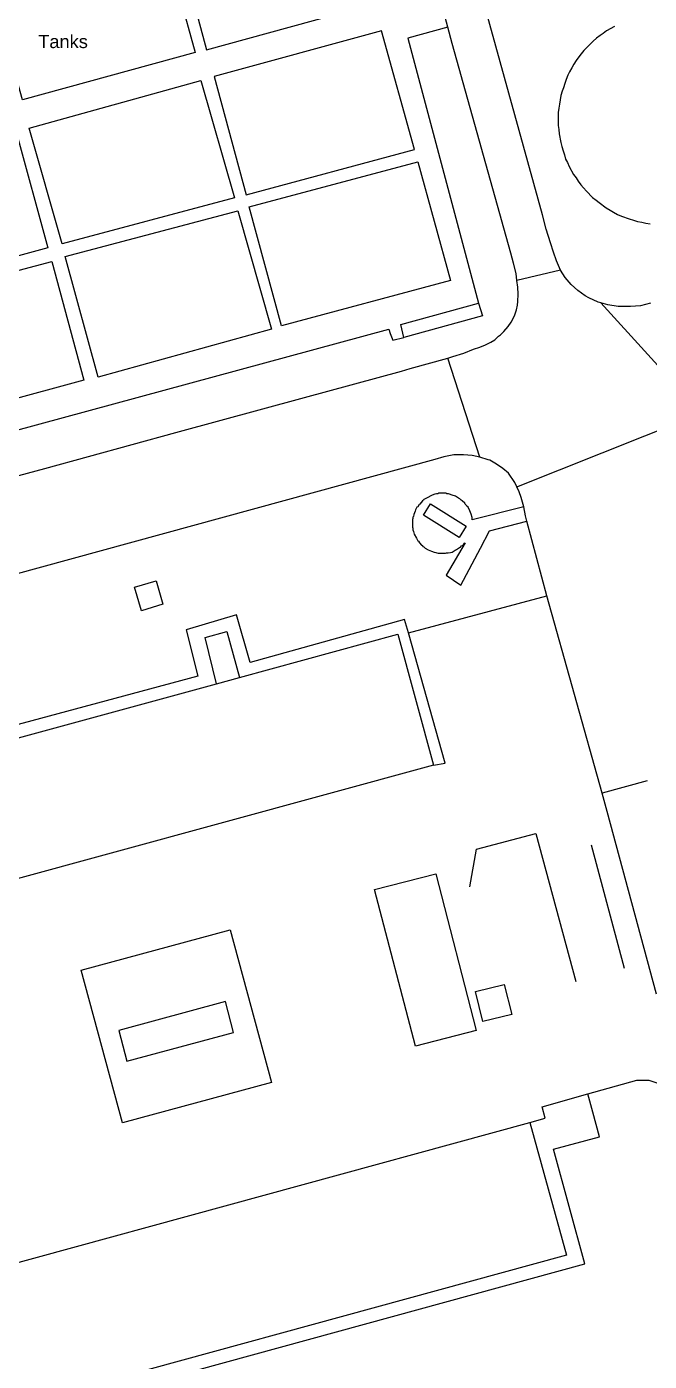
# Model space of a CAD drawing. Header units: millimetres. Extents: x 111502 to 977541, y 8702 to 1044108.
# Drawn here: x 974782.4 to 974854, y 476026.1 to 476179.4 of the extents above; entities that cross this region are included whole.
import ezdxf

# ---------------------------------------------------------------- set-up
doc = ezdxf.new("R2010")
doc.units = ezdxf.units.MM
doc.header["$LTSCALE"] = 0.25
doc.layers.add('X HVSS Site Background', color=8, linetype='Continuous')
doc.styles.add('OS Master Map$1$Standard', font='txt')

# ---------------------------------------------------------------- blocks, each defined once
blk = doc.blocks.new('OS MAP')
at = {"layer": 'X HVSS Site Background', "flags": 128}
for points in [[(488625.55, 240692.85), (488625.1, 240693.9), (488625.1, 240693.9), (488624.75, 240694.9), (488624.75, 240694.9), (488624.4, 240696), (488624.4, 240696), (488623.9, 240697.55), (488623.9, 240697.55), (488623.5, 240699.2), (488623.5, 240699.2), (488614.25, 240732.6), (488614.25, 240732.6), (488609.5, 240751.75), (488609.5, 240751.75), (488608.45, 240755.95), (488608.45, 240755.95), (488608.3, 240756.5), (488608.3, 240756.5), (488608.2, 240757.35), (488608.2, 240757.35), (488608.24, 240757.69)], [(488600.8, 240736.65), (488581.35, 240731.3), (488581.35, 240731.3), (488584.9, 240718.15), (488584.9, 240718.15), (488604.3, 240723.5), (488604.3, 240723.5), (488600.8, 240736.65)], [(488583.6, 240717.85), (488563.75, 240712.4), (488563.75, 240712.4), (488560.1, 240725.4), (488560.1, 240725.4), (488580, 240730.9), (488580, 240730.9), (488583.6, 240717.85)], [(488612.6, 240720.75), (488610.85, 240727.35)], [(488631.75, 240720.85), (488630.85, 240720.35), (488630.85, 240720.35), (488630.45, 240720.05), (488630.45, 240720.05), (488630.1, 240719.8), (488630.1, 240719.8), (488629.7, 240719.5), (488629.7, 240719.5), (488629.3, 240719.15), (488629.3, 240719.15), (488628.25, 240718.1), (488628.25, 240718.1), (488627.95, 240717.7), (488627.95, 240717.7), (488627.65, 240717.35), (488627.65, 240717.35), (488627.35, 240716.95), (488627.35, 240716.95), (488627.1, 240716.5), (488627.1, 240716.5), (488626.85, 240716.1), (488626.85, 240716.1), (488626.6, 240715.65), (488626.6, 240715.65), (488626.4, 240715.25), (488626.4, 240715.25), (488626.2, 240714.75), (488626.2, 240714.75), (488626.05, 240714.3), (488626.05, 240714.3), (488625.9, 240713.8), (488625.9, 240713.8), (488625.75, 240713.4), (488625.75, 240713.4), (488625.6, 240712.9), (488625.6, 240712.9), (488625.5, 240712.4), (488625.5, 240712.4), (488625.45, 240711.9), (488625.45, 240711.9), (488625.35, 240711.45), (488625.35, 240711.45), (488625.3, 240710.95), (488625.3, 240710.95), (488625.3, 240709.45), (488625.3, 240709.45), (488625.35, 240709), (488625.35, 240709), (488625.4, 240708.5), (488625.4, 240708.5), (488625.6, 240707.5), (488625.6, 240707.5), (488625.7, 240707.05), (488625.7, 240707.05), (488625.85, 240706.55), (488625.85, 240706.55), (488626, 240706.1), (488626, 240706.1), (488626.15, 240705.6), (488626.15, 240705.6), (488626.35, 240705.2), (488626.35, 240705.2), (488626.55, 240704.75), (488626.55, 240704.75), (488627.05, 240703.85), (488627.05, 240703.85), (488627.35, 240703.45), (488627.35, 240703.45), (488627.6, 240703.05), (488627.6, 240703.05), (488627.9, 240702.65), (488627.9, 240702.65), (488628.2, 240702.3), (488628.2, 240702.3), (488628.55, 240701.9), (488628.55, 240701.9), (488629.25, 240701.2), (488629.25, 240701.2), (488629.65, 240700.9), (488629.65, 240700.9), (488630, 240700.6), (488630, 240700.6), (488630.8, 240700), (488630.8, 240700), (488631.25, 240699.75), (488631.25, 240699.75), (488631.65, 240699.5), (488631.65, 240699.5), (488632.1, 240699.25), (488632.1, 240699.25), (488632.55, 240699.05), (488632.55, 240699.05), (488633.45, 240698.75), (488633.45, 240698.75), (488633.95, 240698.6), (488633.95, 240698.6), (488634.4, 240698.45), (488634.4, 240698.45), (488634.9, 240698.35), (488634.9, 240698.35), (488635.35, 240698.25), (488635.35, 240698.25), (488635.85, 240698.15)], [(488612.6, 240720.75), (488608, 240719.5), (488608, 240719.5), (488616.15, 240689.05)], [(488620.55, 240691.65), (488620.45, 240692.45), (488620.45, 240692.45), (488620.15, 240693.65), (488620.15, 240693.65), (488619.85, 240694.8), (488619.85, 240694.8), (488613.1, 240718.9), (488613.1, 240718.9), (488612.6, 240720.75)], [(488605, 240720.35), (488585.75, 240715.1), (488585.75, 240715.1), (488589.45, 240701.5), (488589.45, 240701.5), (488608.8, 240706.7), (488608.8, 240706.7), (488605, 240720.35)], [(488635.9, 240689.05), (488634.75, 240688.75), (488634.75, 240688.75), (488633.6, 240688.65), (488633.6, 240688.65), (488632.2, 240688.65), (488632.2, 240688.65), (488631, 240688.85), (488631, 240688.85), (488630.19, 240689.07)], [(488588.1, 240701.15), (488568.3, 240695.85), (488568.3, 240695.85), (488564.5, 240709.15), (488564.5, 240709.15), (488584.25, 240714.65), (488584.25, 240714.65), (488588.1, 240701.15)], [(488566.65, 240695.4), (488547.35, 240690.15), (488547.35, 240690.15), (488543.7, 240703.45), (488543.7, 240703.45), (488563, 240708.75), (488563, 240708.75), (488566.65, 240695.4)], [(488593.5, 240686.45), (488589.8, 240700.1), (488589.8, 240700.1), (488609.15, 240705.3), (488609.15, 240705.3), (488612.9, 240691.65), (488612.9, 240691.65), (488593.5, 240686.45)], [(488592.35, 240686.05), (488572.45, 240680.55), (488572.45, 240680.55), (488568.65, 240694.4), (488568.65, 240694.4), (488588.5, 240699.65), (488588.5, 240699.65), (488592.35, 240686.05)], [(488570.8, 240680.2), (488551.5, 240674.95), (488551.5, 240674.95), (488547.75, 240688.7), (488547.75, 240688.7), (488567.1, 240693.85), (488567.1, 240693.85), (488570.8, 240680.2)], [(488625.55, 240692.85), (488620.55, 240691.65)], [(488630.19, 240689.07), (488629.9, 240689.15), (488629.9, 240689.15), (488628.8, 240689.65), (488628.8, 240689.65), (488628.4, 240689.9), (488628.4, 240689.9), (488627.55, 240690.5), (488627.55, 240690.5), (488626.8, 240691.2), (488626.8, 240691.2), (488626.1, 240692), (488626.1, 240692), (488625.55, 240692.85)], [(488612.63, 240682.74), (488613.2, 240682.9), (488613.2, 240682.9), (488614.45, 240683.3), (488614.45, 240683.3), (488615.55, 240683.75), (488615.55, 240683.75), (488616.3, 240684), (488616.3, 240684), (488616.95, 240684.25), (488616.95, 240684.25), (488617.55, 240684.55), (488617.55, 240684.55), (488618, 240684.85), (488618, 240684.85), (488618.45, 240685.25), (488618.45, 240685.25), (488618.65, 240685.4), (488618.65, 240685.4), (488619.05, 240685.8), (488619.05, 240685.8), (488619.55, 240686.35), (488619.55, 240686.35), (488619.9, 240686.85), (488619.9, 240686.85), (488620.1, 240687.3), (488620.1, 240687.3), (488620.3, 240687.7), (488620.3, 240687.7), (488620.5, 240688.3), (488620.5, 240688.3), (488620.6, 240688.8), (488620.6, 240688.8), (488620.65, 240689.25), (488620.65, 240689.25), (488620.7, 240690.1), (488620.7, 240690.1), (488620.65, 240690.9), (488620.65, 240690.9), (488620.55, 240691.65)], [(488607.55, 240685.1), (488607.2, 240686.6), (488607.2, 240686.6), (488616.15, 240689.05)], [(488616.15, 240689.05), (488616.6, 240687.6), (488616.6, 240687.6), (488607.55, 240685.1)], [(488640.6, 240677.65), (488630.19, 240689.07)], [(488548.95, 240668.35), (488548.37, 240670.48), (488548.37, 240670.48), (488605.85, 240686.05), (488605.85, 240686.05), (488605.99, 240685.58), (488605.99, 240685.58), (488606.21, 240684.99), (488606.21, 240684.99), (488606.28, 240684.79), (488606.28, 240684.79), (488606.31, 240684.79), (488606.31, 240684.79), (488607.55, 240685.1)], [(488549.79, 240665.61), (488550.5, 240665.8), (488550.5, 240665.8), (488566.3, 240670.05), (488566.3, 240670.05), (488581.35, 240674.2), (488581.35, 240674.2), (488596.15, 240678.2), (488596.15, 240678.2), (488607.3, 240681.25), (488607.3, 240681.25), (488608.3, 240681.55), (488608.3, 240681.55), (488612.63, 240682.74)], [(488616.3, 240671.35), (488612.63, 240682.74)], [(488620.54, 240667.93), (488640.15, 240675.75)], [(488616.3, 240671.35), (488615.4, 240671.55), (488615.4, 240671.55), (488614.4, 240671.6), (488614.4, 240671.6), (488613.3, 240671.6), (488613.3, 240671.6), (488612.15, 240671.4), (488612.15, 240671.4), (488611.1, 240671.1), (488611.1, 240671.1), (488555.4, 240655.85), (488555.4, 240655.85), (488530.96, 240649.22)], [(488620.54, 240667.93), (488620.3, 240668.45), (488620.3, 240668.45), (488619.6, 240669.5), (488619.6, 240669.5), (488618.95, 240670.05), (488618.95, 240670.05), (488618.2, 240670.55), (488618.2, 240670.55), (488617.45, 240671), (488617.45, 240671), (488617.25, 240671.05), (488617.25, 240671.05), (488616.3, 240671.35)], [(488621.35, 240665.65), (488615.4, 240664.15), (488615.4, 240664.15), (488615.4, 240664.4), (488615.4, 240664.4), (488615.3, 240664.8), (488615.3, 240664.8), (488615.15, 240665.2), (488615.15, 240665.2), (488614.95, 240665.6), (488614.95, 240665.6), (488614.8, 240665.7), (488614.8, 240665.7), (488614.75, 240665.8), (488614.75, 240665.8), (488614.6, 240665.95), (488614.6, 240665.95), (488614.55, 240666.05), (488614.55, 240666.05), (488614.25, 240666.35), (488614.25, 240666.35), (488614.15, 240666.4), (488614.15, 240666.4), (488614, 240666.55), (488614, 240666.55), (488613.85, 240666.65), (488613.85, 240666.65), (488613.5, 240666.85), (488613.5, 240666.85), (488613.1, 240667), (488613.1, 240667), (488612.8, 240667.1), (488612.8, 240667.1), (488612.7, 240667.15), (488612.7, 240667.15), (488612.5, 240667.15), (488612.5, 240667.15), (488612.4, 240667.2), (488612.4, 240667.2), (488611.55, 240667.2), (488611.55, 240667.2), (488611.45, 240667.15), (488611.45, 240667.15), (488611.3, 240667.15), (488611.3, 240667.15), (488611.1, 240667.1), (488611.1, 240667.1), (488610.8, 240667), (488610.8, 240667), (488610.15, 240666.65), (488610.15, 240666.65), (488609.85, 240666.5), (488609.85, 240666.5), (488609.8, 240666.4), (488609.8, 240666.4), (488609.7, 240666.35), (488609.7, 240666.35), (488609.4, 240665.95), (488609.4, 240665.95), (488609.3, 240665.9), (488609.3, 240665.9), (488609.15, 240665.65), (488609.15, 240665.65), (488609.05, 240665.6), (488609.05, 240665.6), (488608.9, 240665.3), (488608.9, 240665.3), (488608.85, 240665.15), (488608.85, 240665.15), (488608.7, 240664.75), (488608.7, 240664.75), (488608.65, 240664.55), (488608.65, 240664.55), (488608.6, 240664.45), (488608.6, 240664.45), (488608.6, 240664.3), (488608.6, 240664.3), (488608.55, 240664.2), (488608.55, 240664.2), (488608.55, 240663.3), (488608.55, 240663.3), (488608.6, 240663.2), (488608.6, 240663.2), (488608.6, 240663), (488608.6, 240663), (488608.65, 240662.8), (488608.65, 240662.8), (488608.75, 240662.5), (488608.75, 240662.5), (488609, 240662.05), (488609, 240662.05), (488609.15, 240661.75), (488609.15, 240661.75), (488609.25, 240661.7), (488609.25, 240661.7), (488609.35, 240661.5), (488609.35, 240661.5), (488609.6, 240661.25), (488609.6, 240661.25), (488609.7, 240661.2), (488609.7, 240661.2), (488609.75, 240661.1), (488609.75, 240661.1), (488609.85, 240661.05), (488609.85, 240661.05), (488610, 240660.9), (488610, 240660.9), (488610.35, 240660.7), (488610.35, 240660.7), (488610.75, 240660.55), (488610.75, 240660.55), (488611.05, 240660.45), (488611.05, 240660.45), (488611.25, 240660.4), (488611.25, 240660.4), (488611.35, 240660.35), (488611.35, 240660.35), (488611.5, 240660.3), (488611.5, 240660.3), (488612.35, 240660.3), (488612.35, 240660.3), (488612.45, 240660.35), (488612.45, 240660.35), (488612.65, 240660.35), (488612.65, 240660.35), (488612.9, 240660.4), (488612.9, 240660.4), (488613.1, 240660.45), (488613.1, 240660.45), (488613.45, 240660.65), (488613.45, 240660.65), (488613.6, 240660.75), (488613.6, 240660.75), (488613.95, 240660.95), (488613.95, 240660.95), (488614.05, 240661), (488614.05, 240661), (488614.2, 240661.15), (488614.2, 240661.15), (488614.3, 240661.2), (488614.3, 240661.2), (488614.45, 240661.35), (488614.45, 240661.35), (488614.5, 240661.45), (488614.5, 240661.45), (488614.6, 240661.5), (488614.6, 240661.5), (488612.43, 240657.79), (488612.43, 240657.79), (488614.12, 240656.64), (488614.12, 240656.64), (488616.36, 240660.91), (488616.36, 240660.91), (488617.4, 240662.9), (488617.4, 240662.9), (488621.7, 240664)], [(488621.35, 240665.65), (488621.05, 240666.7), (488621.05, 240666.7), (488620.8, 240667.35), (488620.8, 240667.35), (488620.54, 240667.93)], [(488613.91, 240662.11), (488609.8, 240664.67), (488609.8, 240664.67), (488610.61, 240665.97), (488610.61, 240665.97), (488614.72, 240663.42), (488614.72, 240663.42), (488613.91, 240662.11)], [(488621.7, 240664), (488621.55, 240664.6), (488621.55, 240664.6), (488621.35, 240665.65)], [(488624, 240655.4), (488621.7, 240664)], [(488579.88, 240654.44), (488577.42, 240653.71), (488577.42, 240653.71), (488576.63, 240656.4), (488576.63, 240656.4), (488579.09, 240657.13), (488579.09, 240657.13), (488579.88, 240654.44)], [(488608.1, 240651.15), (488624, 240655.4)], [(488630.34, 240632.72), (488624, 240655.4)], [(488608.1, 240651.15), (488607.65, 240652.7), (488607.65, 240652.7), (488589.9, 240647.75), (488589.9, 240647.75), (488588.35, 240653.25), (488588.35, 240653.25), (488582.55, 240651.5), (488582.55, 240651.5), (488583.9, 240646.2), (488583.9, 240646.2), (488535.58, 240633.19), (488535.58, 240633.19), (488530.96, 240649.22)], [(488586.03, 240645.32), (488584.75, 240650.64), (488584.75, 240650.64), (488587.22, 240651.3), (488587.22, 240651.3), (488588.67, 240646.04)], [(488588.67, 240646.04), (488606.85, 240651), (488606.85, 240651), (488610.95, 240635.95)], [(488610.95, 240635.95), (488612.3, 240636.2), (488612.3, 240636.2), (488608.1, 240651.15)], [(488540.95, 240616.8), (488536.85, 240631.9), (488536.85, 240631.9), (488586.03, 240645.32)], [(488586.03, 240645.32), (488588.67, 240646.04)], [(488610.95, 240635.95), (488549.75, 240619.25), (488549.75, 240619.25), (488560.95, 240578.2), (488560.95, 240578.2), (488622.05, 240594.9)], [(488635.53, 240634.17), (488630.34, 240632.72)], [(488630.92, 240630.62), (488630.34, 240632.72)], [(488636.59, 240609.64), (488630.92, 240630.62)], [(488615.13, 240621.98), (488615.9, 240626.29), (488615.9, 240626.29), (488622.73, 240628.12), (488622.73, 240628.12), (488627.3, 240611.1)], [(488632.9, 240612.6), (488629.1, 240626.75)], [(488608.9, 240603.65), (488604.2, 240621.65), (488604.2, 240621.65), (488611.25, 240623.45), (488611.25, 240623.45), (488615.85, 240605.45), (488615.85, 240605.45), (488608.9, 240603.65)], [(488592.35, 240599.5), (488575.25, 240594.85), (488575.25, 240594.85), (488570.5, 240612.4), (488570.5, 240612.4), (488587.6, 240617.05), (488587.6, 240617.05), (488592.35, 240599.5)], [(488619.95, 240607.3), (488616.65, 240606.5), (488616.65, 240606.5), (488615.8, 240609.95), (488615.8, 240609.95), (488619.1, 240610.75), (488619.1, 240610.75), (488619.95, 240607.3)], [(488575.75, 240601.95), (488588, 240605.25), (488588, 240605.25), (488587.05, 240608.8), (488587.05, 240608.8), (488574.8, 240605.45), (488574.8, 240605.45), (488575.75, 240601.95)], [(488628.69, 240598.18), (488634.33, 240599.77), (488634.33, 240599.77), (488635.72, 240599.76), (488635.72, 240599.76), (488636.98, 240599.34), (488636.98, 240599.34), (488637.42, 240599.14), (488637.42, 240599.14), (488638.47, 240598.58), (488638.47, 240598.58), (488639.77, 240597.4)], [(488555.85, 240541.7), (488551.59, 240557.59), (488551.59, 240557.59), (488555.15, 240558.6), (488555.15, 240558.6), (488628.35, 240578.65), (488628.35, 240578.65), (488624.77, 240591.83), (488624.77, 240591.83), (488630.02, 240593.26), (488630.02, 240593.26), (488629.26, 240596.06), (488629.26, 240596.06), (488628.69, 240598.18)], [(488623.8, 240595.39), (488623.45, 240596.7), (488623.45, 240596.7), (488628.69, 240598.18)], [(488622.05, 240594.9), (488626.25, 240579.65), (488626.25, 240579.65), (488556.25, 240560.5), (488556.25, 240560.5), (488552.1, 240575.8), (488552.1, 240575.8), (488555.25, 240576.65), (488555.25, 240576.65), (488552.51, 240586.7)], [(488622.05, 240594.9), (488623.8, 240595.39)]]:
    blk.add_lwpolyline(points, dxfattribs=at)
at = {"layer": 'X HVSS Site Background', "insert": (488565.55, 240718.34), "char_height": 1.5, "attachment_point": 7, "style": 'OS Master Map$1$Standard'}
blk.add_mtext('{\\farial|b0|i0|c0|p34;Tanks}', dxfattribs=at)

msp = doc.modelspace()

# ---------------------------------------------------------------- block references
at = {"lineweight": 0}
msp.add_blockref('OS MAP', (486218.2, 235458.61), dxfattribs=at)

doc.saveas('drawing.dxf')
